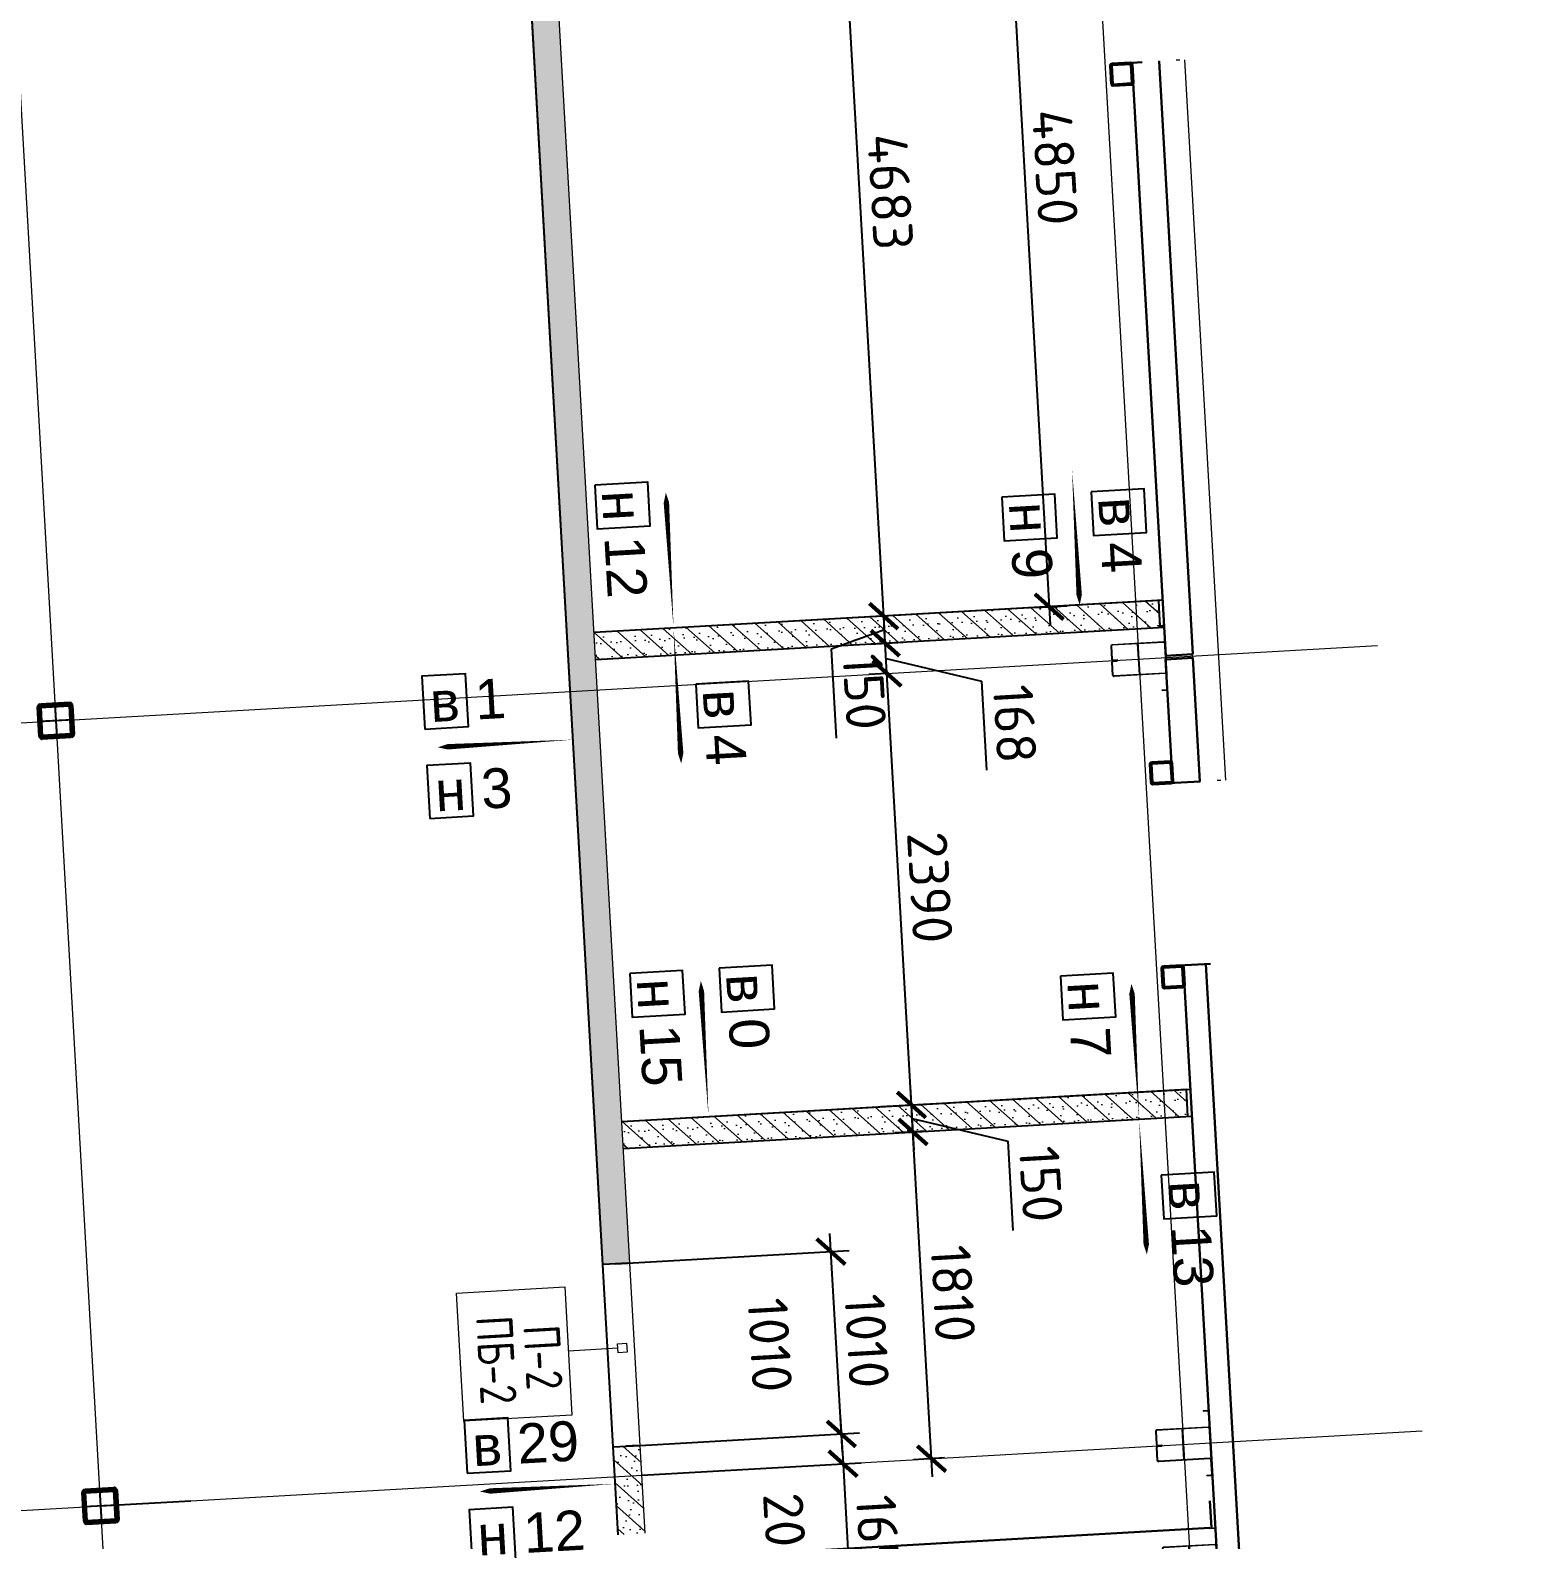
# Model space of a CAD drawing. Header units: metres. Extents: x 107714.6 to 107779.8, y 110796.6 to 110847.9.
# Drawn here: x 107769.72 to 107777.94, y 110831.5 to 110839.85 of the extents above; entities that cross this region are included whole.
import ezdxf

# ---------------------------------------------------------------- set-up
doc = ezdxf.new("R2010")
doc.units = ezdxf.units.M
doc.header["$PDMODE"] = 35
doc.header["$PDSIZE"] = 0.01
for name, pattern in [('CENTER', [50.8, 31.75, -6.35, 6.35, -6.35]), ('GOST2.303 5', [24, 20, -1.5, 1, -1.5]), ('невидимаяX2', [19.05, 12.7, -6.35])]:
    doc.linetypes.add(name, pattern=pattern)
for name, color, linetype in [('2023.11.08_В_ОТКЛОНЕНИЯ', 7, 'Continuous'), ('2023.11.08_Н_ОТКЛОНЕНИЯ', 7, 'Continuous'), ('2023.11.14_В_ОТКЛОНЕНИЯ', 7, 'Continuous'), ('2023.11.14_Н_ОТКЛОНЕНИЯ', 7, 'Continuous'), ('_1-1_ Внутренние стены', 7, 'Continuous'), ('_4-3_ маркировка на кладочных планах АР', 7, 'Continuous'), ('размеры', 7, 'Continuous'), ('Слой3', 7, 'Continuous')]:
    doc.layers.add(name, color=color, linetype=linetype)
doc.layers.add('Вспомогательные', color=6, linetype='Continuous', plot=False)
doc.layers.add('Несущие колонны', color=7, linetype='Continuous', lineweight=18, true_color=0x800040)
for name, color, linetype, lineweight in [('ОСИ', 251, 'CENTER', 18), ('Размерные', 45, 'Continuous', 15), ('Стены', 7, 'Continuous', 18), ('Стены разрез', 7, 'Continuous', 30)]:
    doc.layers.add(name, color=color, linetype=linetype, lineweight=lineweight)
doc.styles.add('AxeAndPointZ', font='arial.ttf')
doc.styles.add('GOST 2.304 type A', font='isocpeur.ttf')
doc.styles.add('стиль1', font='isocpeur.ttf')
doc.dimstyles.new('ISO-25', dxfattribs={"dimtxt": 0.22, "dimasz": 0.15, "dimexe": 0.1, "dimexo": 0, "dimgap": 0.06, "dimtad": 1, "dimdec": 0, "dimlfac": 1000, "dimtxsty": 'GOST 2.304 type A', "dimblk": 'ARCHTICK', "dimcen": 2.5, "dimdle": 0.1, "dimadec": 0, "dimazin": 0, "dimtfac": 1, "dimtdec": 0, "dimtmove": 0, "dimatfit": 3, "dimfxl": 1, "dimarcsym": 0})
doc.dimstyles.new('снизу', dxfattribs={"dimtxt": 0.22, "dimasz": 0.1, "dimexe": 0.1, "dimexo": 0, "dimgap": 0.06, "dimtad": 1, "dimdec": 0, "dimlfac": 1000, "dimtxsty": 'GOST 2.304 type A', "dimblk": 'OBLIQUE', "dimcen": 2.5, "dimdle": 0.1, "dimse1": 1, "dimse2": 1, "dimsd1": 1, "dimsd2": 1, "dimadec": 0, "dimazin": 0, "dimtfac": 1, "dimtdec": 0, "dimtofl": 0, "dimtmove": 2, "dimatfit": 3, "dimfxl": 1, "dimarcsym": 0})

# ---------------------------------------------------------------- blocks, each defined once
blk = doc.blocks.new('243_КолоннаНесущая_Труба_ГОСТ 30245-2003 - 120x120x5-V6-_О__L1_0_000_')
at = {"layer": 'Несущие колонны', "color": 7, "lineweight": 40}
for p, q in [((-60, 51), (-60, -51)), ((-55, -51), (-55, 51)), ((51, 60), (-51, 60)), ((-51, 55), (51, 55)), ((55, 51), (55, -51)), ((60, -51), (60, 51)), ((51, -55), (-51, -55)), ((-51, -60), (51, -60))]:
    blk.add_line(p, q, dxfattribs=at)
for centre, radius, start, end in [((-51, 51), 9, 90, 180), ((-51, 51), 4, 90, 180), ((51, 51), 9, 0, 90), ((51, 51), 4, 0, 90), ((-51, -51), 9, 180, 270), ((-51, -51), 4, 180, 270), ((51, -51), 4, 270, 0), ((51, -51), 9, 270, 360)]:
    blk.add_arc(centre, radius, start, end, dxfattribs=at)
blk = doc.blocks.new('к2')
at = {"color": 0, "linetype": 'GOST2.303 5', "lineweight": 25, "ltscale": 150}
for p, q in [((4137597.8, 536778.2), (4137597.8, 536594.2)), ((4137505.8, 536686.2), (4137689.8, 536686.2))]:
    blk.add_line(p, q, dxfattribs=at)
at = {"color": 0, "linetype": 'Continuous', "lineweight": 60, "ltscale": 150}
for p, q in [((4137507.8, 536606.2), (4137507.8, 536766.2)), ((4137512.8, 536606.2), (4137512.8, 536766.2)), ((4137517.8, 536776.2), (4137677.8, 536776.2)), ((4137517.8, 536771.2), (4137677.8, 536771.2)), ((4137682.8, 536766.2), (4137682.8, 536606.2)), ((4137687.8, 536766.2), (4137687.8, 536606.2)), ((4137677.8, 536601.2), (4137517.8, 536601.2)), ((4137677.8, 536596.2), (4137517.8, 536596.2))]:
    blk.add_line(p, q, dxfattribs=at)
for centre, radius, start, end in [((4137517.8, 536766.2), 10, 90, 180), ((4137517.8, 536766.2), 5, 90, 180), ((4137677.8, 536766.2), 10, 0, 90), ((4137677.8, 536766.2), 5, 0, 90), ((4137517.8, 536606.2), 10, 180, 270), ((4137517.8, 536606.2), 5, 180, 270), ((4137677.8, 536606.2), 5, 270, 0), ((4137677.8, 536606.2), 10, 270, 0)]:
    blk.add_arc(centre, radius, start, end, dxfattribs=at)
at = {"layer": 'Вспомогательные', "color": 0, "ltscale": 10}
blk.add_line((4137512.8, 536686.2), (4137682.8, 536686.2), dxfattribs=at)
blk = doc.blocks.new('к3')
at = {"color": 0, "linetype": 'ByBlock', "lineweight": -2, "ltscale": 200}
for p, q in [((4147417.8, 542805.7), (4147417.8, 542828.2)), ((4147417.8, 542805.7), (4147420.8, 542805.7)), ((4147420.8, 542805.7), (4147420.8, 542828.2)), ((4147425.8, 542836.2), (4147504.8, 542836.2)), ((4147425.8, 542833.2), (4147504.8, 542833.2)), ((4147509.8, 542828.2), (4147509.8, 542544.2)), ((4147512.8, 542828.2), (4147512.8, 542544.2)), ((4147682.8, 542828.2), (4147682.8, 542544.2)), ((4147685.8, 542828.2), (4147685.8, 542544.2)), ((4147769.8, 542836.2), (4147690.8, 542836.2)), ((4147769.8, 542833.2), (4147690.8, 542833.2)), ((4147774.8, 542805.7), (4147774.8, 542828.2)), ((4147777.8, 542805.7), (4147774.8, 542805.7)), ((4147777.8, 542805.7), (4147777.8, 542828.2)), ((4147517.8, 542539.2), (4147588.8, 542539.2)), ((4147593.8, 542544.2), (4147593.8, 542566.7)), ((4147593.8, 542566.7), (4147596.8, 542566.7)), ((4147596.8, 542544.2), (4147596.8, 542566.7)), ((4147598.8, 542544.2), (4147598.8, 542566.7)), ((4147601.8, 542566.7), (4147598.8, 542566.7)), ((4147601.8, 542544.2), (4147601.8, 542566.7)), ((4147677.8, 542539.2), (4147606.8, 542539.2)), ((4147517.8, 542536.2), (4147588.8, 542536.2)), ((4147677.8, 542536.2), (4147606.8, 542536.2))]:
    blk.add_line(p, q, dxfattribs=at)
for centre, radius, start, end in [((4147425.8, 542828.2), 8, 90, 180), ((4147425.8, 542828.2), 5, 90, 180), ((4147504.8, 542828.2), 8, 0, 90), ((4147504.8, 542828.2), 5, 0, 90), ((4147690.8, 542828.2), 8, 90, 180), ((4147690.8, 542828.2), 5, 90, 180), ((4147769.8, 542828.2), 8, 0, 90), ((4147769.8, 542828.2), 5, 0, 90), ((4147517.8, 542544.2), 8, 180, 270), ((4147517.8, 542544.2), 5, 180, 270), ((4147588.8, 542544.2), 8, 270, 0), ((4147588.8, 542544.2), 5, 270, 0), ((4147606.8, 542544.2), 8, 180, 270), ((4147606.8, 542544.2), 5, 180, 270), ((4147677.8, 542544.2), 5, 270, 0), ((4147677.8, 542544.2), 8, 270, 0)]:
    blk.add_arc(centre, radius, start, end, dxfattribs=at)
at = {"layer": 'Вспомогательные', "color": 0, "ltscale": 10}
for p, q in [((4147690.3, 542836.2), (4147505.3, 542836.2)), ((4147682.8, 542686.2), (4147512.8, 542686.2))]:
    blk.add_line(p, q, dxfattribs=at)
blk = doc.blocks.new('к1')
at = {"color": 0, "linetype": 'ByBlock', "lineweight": -2, "ltscale": 200}
for p, q in [((4142417.8, 542805.7), (4142417.8, 542828.2)), ((4142417.8, 542805.7), (4142420.8, 542805.7)), ((4142420.8, 542805.7), (4142420.8, 542828.2)), ((4142425.8, 542836.2), (4142504.8, 542836.2)), ((4142425.8, 542833.2), (4142504.8, 542833.2)), ((4142509.8, 542828.2), (4142509.8, 542544.2)), ((4142512.8, 542828.2), (4142512.8, 542544.2)), ((4142682.8, 542828.2), (4142682.8, 542544.2)), ((4142685.8, 542828.2), (4142685.8, 542544.2)), ((4142769.8, 542836.2), (4142690.8, 542836.2)), ((4142769.8, 542833.2), (4142690.8, 542833.2)), ((4142774.8, 542805.7), (4142774.8, 542828.2)), ((4142777.8, 542805.7), (4142774.8, 542805.7)), ((4142777.8, 542805.7), (4142777.8, 542828.2)), ((4142517.8, 542539.2), (4142588.8, 542539.2)), ((4142593.8, 542544.2), (4142593.8, 542566.7)), ((4142593.8, 542566.7), (4142596.8, 542566.7)), ((4142596.8, 542544.2), (4142596.8, 542566.7)), ((4142598.8, 542544.2), (4142598.8, 542566.7)), ((4142601.8, 542566.7), (4142598.8, 542566.7)), ((4142601.8, 542544.2), (4142601.8, 542566.7)), ((4142677.8, 542539.2), (4142606.8, 542539.2)), ((4142517.8, 542536.2), (4142588.8, 542536.2)), ((4142677.8, 542536.2), (4142606.8, 542536.2))]:
    blk.add_line(p, q, dxfattribs=at)
for centre, radius, start, end in [((4142425.8, 542828.2), 8, 90, 180), ((4142425.8, 542828.2), 5, 90, 180), ((4142504.8, 542828.2), 8, 0, 90), ((4142504.8, 542828.2), 5, 0, 90), ((4142690.8, 542828.2), 8, 90, 180), ((4142690.8, 542828.2), 5, 90, 180), ((4142769.8, 542828.2), 8, 0, 90), ((4142769.8, 542828.2), 5, 0, 90), ((4142517.8, 542544.2), 8, 180, 270), ((4142517.8, 542544.2), 5, 180, 270), ((4142588.8, 542544.2), 8, 270, 0), ((4142588.8, 542544.2), 5, 270, 0), ((4142606.8, 542544.2), 8, 180, 270), ((4142606.8, 542544.2), 5, 180, 270), ((4142677.8, 542544.2), 5, 270, 0), ((4142677.8, 542544.2), 8, 270, 0)]:
    blk.add_arc(centre, radius, start, end, dxfattribs=at)
at = {"layer": 'Вспомогательные', "color": 0, "ltscale": 10}
for p, q in [((4142690.3, 542836.2), (4142505.3, 542836.2)), ((4142682.8, 542686.2), (4142512.8, 542686.2))]:
    blk.add_line(p, q, dxfattribs=at)
blk = doc.blocks.new('_ARCHTICK')
at = {"color": 0, "linetype": 'ByBlock', "const_width": 0.15}
blk.add_lwpolyline([(-0.5, -0.5), (0.5, 0.5)], dxfattribs=at)
blk = doc.blocks.new('*D124')
at = {"layer": 'Defpoints', "color": 0, "transparency": 16777216}
for p in [(107774.6016, 110833.7524), (107774.6738, 110833.7565), (107774.7765, 110831.9494)]:
    blk.add_point(p, dxfattribs=at)
at = {"layer": 'размеры', "color": 0, "lineweight": -2, "transparency": 16777216}
for p, q in [((107774.71, 110831.8455), (107774.5959, 110833.8522)), ((107774.6738, 110833.7565), (107774.5018, 110833.7467)), ((107774.7765, 110831.9494), (107774.6045, 110831.9396))]:
    blk.add_line(p, q, dxfattribs=at)
at = {"layer": 'размеры', "color": 0, "lineweight": -2, "transparency": 16777216, "xscale": 0.15, "yscale": 0.15, "zscale": 0.15}
for p, rotation in [((107774.6016, 110833.7524), 93.25304974487426), ((107774.7043, 110831.9453), 273.2530497448743)]:
    blk.add_blockref('_ARCHTICK', p, dxfattribs=dict(at, rotation=rotation))
at = {"layer": 'размеры', "color": 0, "transparency": 16777216, "insert": (107774.8227, 110832.8585), "char_height": 0.22, "attachment_point": 5, "rotation": 273.25305, "style": 'GOST 2.304 type A'}
blk.add_mtext('1810', dxfattribs=at)
blk = doc.blocks.new('*D125')
at = {"layer": 'Defpoints', "color": 0, "transparency": 16777216}
for p in [(107774.4234, 110833.8925), (107774.5931, 110833.9021), (107774.6738, 110833.7565)]:
    blk.add_point(p, dxfattribs=at)
at = {"layer": 'размеры', "color": 0, "lineweight": -2, "transparency": 16777216}
for p, q in [((107774.6073, 110833.6525), (107774.5874, 110834.002)), ((107774.4234, 110833.8925), (107774.6929, 110833.9078)), ((107774.5973, 110833.8273), (107775.1254, 110833.701)), ((107774.6738, 110833.7565), (107774.5018, 110833.7467)), ((107775.1254, 110833.701), (107775.1534, 110833.2078))]:
    blk.add_line(p, q, dxfattribs=at)
at = {"layer": 'размеры', "color": 0, "lineweight": -2, "transparency": 16777216, "xscale": 0.15, "yscale": 0.15, "zscale": 0.15}
for p, rotation in [((107774.5931, 110833.9021), 93.25304974487426), ((107774.6016, 110833.7524), 273.2530497448743)]:
    blk.add_blockref('_ARCHTICK', p, dxfattribs=dict(at, rotation=rotation))
at = {"layer": 'размеры', "color": 0, "transparency": 16777216, "insert": (107775.3091, 110833.4641), "char_height": 0.22, "attachment_point": 5, "rotation": 273.25305, "style": 'GOST 2.304 type A'}
blk.add_mtext('150', dxfattribs=at)
blk = doc.blocks.new('*D126')
at = {"layer": 'Defpoints', "color": 0, "transparency": 16777216}
for p in [(107774.4575, 110836.2883), (107774.4575, 110836.2883), (107774.4234, 110833.8925)]:
    blk.add_point(p, dxfattribs=at)
at = {"layer": 'размеры', "color": 0, "lineweight": -2, "transparency": 16777216}
for p, q in [((107774.5988, 110833.8023), (107774.4518, 110836.3881)), ((107774.4575, 110836.2883), (107774.3576, 110836.2826)), ((107774.4234, 110833.8925), (107774.6929, 110833.9078))]:
    blk.add_line(p, q, dxfattribs=at)
at = {"layer": 'размеры', "color": 0, "lineweight": -2, "transparency": 16777216, "xscale": 0.15, "yscale": 0.15, "zscale": 0.15}
for p, rotation in [((107774.4575, 110836.2883), 93.25304974487426), ((107774.5931, 110833.9021), 273.2530497448743)]:
    blk.add_blockref('_ARCHTICK', p, dxfattribs=dict(at, rotation=rotation))
at = {"layer": 'размеры', "color": 0, "transparency": 16777216, "insert": (107774.695, 110835.1049), "char_height": 0.22, "attachment_point": 5, "rotation": 273.25305, "style": 'GOST 2.304 type A'}
blk.add_mtext('2390', dxfattribs=at)
blk = doc.blocks.new('*D127')
at = {"layer": 'Defpoints', "color": 0, "transparency": 16777216}
for p in [(107774.3661, 110836.4509), (107774.448, 110836.4555), (107774.4575, 110836.2883)]:
    blk.add_point(p, dxfattribs=at)
at = {"layer": 'размеры', "color": 0, "lineweight": -2, "transparency": 16777216}
for p, q in [((107774.4631, 110836.1884), (107774.4423, 110836.5554)), ((107774.3661, 110836.4509), (107774.5478, 110836.4612)), ((107774.4527, 110836.3719), (107774.9807, 110836.2457)), ((107774.4575, 110836.2883), (107774.3576, 110836.2826)), ((107774.9807, 110836.2457), (107775.0088, 110835.7525))]:
    blk.add_line(p, q, dxfattribs=at)
at = {"layer": 'размеры', "color": 0, "lineweight": -2, "transparency": 16777216, "xscale": 0.15, "yscale": 0.15, "zscale": 0.15}
for p, rotation in [((107774.448, 110836.4555), 93.25304974487426), ((107774.4575, 110836.2883), 273.2530497448743)]:
    blk.add_blockref('_ARCHTICK', p, dxfattribs=dict(at, rotation=rotation))
at = {"layer": 'размеры', "color": 0, "transparency": 16777216, "insert": (107775.1645, 110836.0087), "char_height": 0.22, "attachment_point": 5, "rotation": 273.25305, "style": 'GOST 2.304 type A'}
blk.add_mtext('168', dxfattribs=at)
blk = doc.blocks.new('*D128')
at = {"layer": 'Defpoints', "color": 0, "transparency": 16777216}
for p in [(107774.4394, 110836.6053), (107774.5975, 110836.6143), (107774.3661, 110836.4509)]:
    blk.add_point(p, dxfattribs=at)
at = {"layer": 'размеры', "color": 0, "lineweight": -2, "transparency": 16777216}
for p, q in [((107774.4536, 110836.3557), (107774.4338, 110836.7051)), ((107774.5975, 110836.6143), (107774.3396, 110836.5996)), ((107774.4437, 110836.5304), (107774.1493, 110836.4235)), ((107774.3661, 110836.4509), (107774.5478, 110836.4612)), ((107774.1493, 110836.4235), (107774.1773, 110835.9303))]:
    blk.add_line(p, q, dxfattribs=at)
at = {"layer": 'размеры', "color": 0, "lineweight": -2, "transparency": 16777216, "xscale": 0.15, "yscale": 0.15, "zscale": 0.15}
for p, rotation in [((107774.4394, 110836.6053), 93.25304974487426), ((107774.448, 110836.4555), 273.2530497448743)]:
    blk.add_blockref('_ARCHTICK', p, dxfattribs=dict(at, rotation=rotation))
at = {"layer": 'размеры', "color": 0, "transparency": 16777216, "insert": (107774.333, 110836.1866), "char_height": 0.22, "attachment_point": 5, "rotation": 273.25305, "style": 'GOST 2.304 type A'}
blk.add_mtext('150', dxfattribs=at)
blk = doc.blocks.new('*D129')
at = {"layer": 'Defpoints', "color": 0, "transparency": 16777216}
for p in [(107774.1737, 110841.2802), (107774.1737, 110841.2802), (107774.5975, 110836.6143)]:
    blk.add_point(p, dxfattribs=at)
at = {"layer": 'размеры', "color": 0, "lineweight": -2, "transparency": 16777216}
for p, q in [((107774.4451, 110836.5054), (107774.1681, 110841.3801)), ((107774.1737, 110841.2802), (107774.0739, 110841.2746)), ((107774.5975, 110836.6143), (107774.3396, 110836.5996))]:
    blk.add_line(p, q, dxfattribs=at)
at = {"layer": 'размеры', "color": 0, "lineweight": -2, "transparency": 16777216, "xscale": 0.15, "yscale": 0.15, "zscale": 0.15}
for p, rotation in [((107774.1737, 110841.2802), 93.25304974487426), ((107774.4394, 110836.6053), 273.2530497448743)]:
    blk.add_blockref('_ARCHTICK', p, dxfattribs=dict(at, rotation=rotation))
at = {"layer": 'размеры', "color": 0, "transparency": 16777216, "insert": (107774.4763, 110838.9524), "char_height": 0.22, "attachment_point": 5, "rotation": 273.25305, "style": 'GOST 2.304 type A'}
blk.add_mtext('4683', dxfattribs=at)
blk = doc.blocks.new('*D133')
at = {"layer": 'Defpoints', "color": 0, "transparency": 16777216}
for p in [(107775.0238, 110841.4963), (107775.2803, 110836.6531), (107775.355, 110836.6573)]:
    blk.add_point(p, dxfattribs=at)
at = {"layer": 'размеры', "color": 0, "lineweight": -2, "transparency": 16777216}
for p, q in [((107775.0741, 110841.5993), (107775.3606, 110836.5575)), ((107775.0238, 110841.4963), (107775.1796, 110841.5052)), ((107775.2803, 110836.6531), (107775.4548, 110836.663))]:
    blk.add_line(p, q, dxfattribs=at)
at = {"layer": 'размеры', "color": 0, "lineweight": -2, "transparency": 16777216, "xscale": 0.15, "yscale": 0.15, "zscale": 0.15}
for p, rotation in [((107775.0798, 110841.4995), 93.25304974487426), ((107775.355, 110836.6573), 273.2530497448743)]:
    blk.add_blockref('_ARCHTICK', p, dxfattribs=dict(at, rotation=rotation))
at = {"layer": 'размеры', "color": 0, "transparency": 16777216, "insert": (107775.3871, 110839.088), "char_height": 0.22, "attachment_point": 5, "rotation": 273.25305, "style": 'GOST 2.304 type A'}
blk.add_mtext('4850', dxfattribs=at)
blk = doc.blocks.new('*D136')
at = {"layer": 'Defpoints', "color": 0, "transparency": 16777216}
for p in [(107773.0929, 110832.019), (107773.1023, 110831.8542), (107774.2145, 110831.9175)]:
    blk.add_point(p, dxfattribs=at)
at = {"layer": 'размеры', "color": 0, "lineweight": -2, "transparency": 16777216}
for p, q in [((107774.1995, 110832.182), (107774.2145, 110831.9175)), ((107773.0929, 110832.019), (107774.305, 110832.0879)), ((107773.1023, 110831.8542), (107774.3143, 110831.9231)), ((107774.2145, 110831.9175), (107774.251, 110831.2745))]:
    blk.add_line(p, q, dxfattribs=at)
at = {"layer": 'размеры', "color": 0, "lineweight": -2, "transparency": 16777216, "xscale": 0.15, "yscale": 0.15, "zscale": 0.15}
for p, rotation in [((107774.2051, 110832.0822), 93.25304974487426), ((107774.2145, 110831.9175), 273.2530497448743)]:
    blk.add_blockref('_ARCHTICK', p, dxfattribs=dict(at, rotation=rotation))
at = {"layer": 'размеры', "color": 0, "transparency": 16777216, "insert": (107774.4067, 110831.5307), "char_height": 0.22, "attachment_point": 5, "rotation": 273.25305, "style": 'GOST 2.304 type A'}
blk.add_mtext('165', dxfattribs=at)
blk = doc.blocks.new('*D137')
at = {"layer": 'Defpoints', "color": 0, "transparency": 16777216}
for p in [(107772.9557, 110833.0228), (107774.1478, 110833.0906), (107773.0929, 110832.019)]:
    blk.add_point(p, dxfattribs=at)
at = {"layer": 'размеры', "color": 0, "lineweight": -2, "transparency": 16777216}
for p, q in [((107774.2108, 110831.9823), (107774.1421, 110833.1904)), ((107772.9557, 110833.0228), (107774.2477, 110833.0962)), ((107773.0929, 110832.019), (107774.305, 110832.0879))]:
    blk.add_line(p, q, dxfattribs=at)
at = {"layer": 'размеры', "color": 0, "lineweight": -2, "transparency": 16777216, "xscale": 0.15, "yscale": 0.15, "zscale": 0.15}
for p, rotation in [((107774.1478, 110833.0906), 93.25304974487426), ((107774.2051, 110832.0822), 273.2530497448743)]:
    blk.add_blockref('_ARCHTICK', p, dxfattribs=dict(at, rotation=rotation))
at = {"layer": 'размеры', "color": 0, "transparency": 16777216, "insert": (107774.3462, 110832.596), "char_height": 0.22, "attachment_point": 5, "rotation": 273.25305, "style": 'GOST 2.304 type A'}
blk.add_mtext('1010', dxfattribs=at)
blk = doc.blocks.new('*D57')
at = {"layer": 'Defpoints', "color": 0, "transparency": 16777216}
for p in [(107773.8614, 110832.1047), (107773.0097, 110832.0563, 21.737), (107773.5813, 110831.8815)]:
    blk.add_point(p, dxfattribs=at)
at = {"layer": 'размеры', "color": 0, "transparency": 16777216, "insert": (107773.8941, 110831.5296), "char_height": 0.22, "attachment_point": 5, "rotation": 273.25305, "style": 'GOST 2.304 type A'}
blk.add_mtext('207', dxfattribs=at)
blk = doc.blocks.new('_Oblique')
at = {"color": 0, "linetype": 'ByBlock', "lineweight": -2}
blk.add_line((-0.5, -0.5), (0.5, 0.5), dxfattribs=at)
blk = doc.blocks.new('*D58')
at = {"layer": 'Defpoints', "color": 0, "transparency": 16777216}
for p in [(107773.7794, 110833.1132), (107772.9547, 110833.0663, 21.761), (107773.0097, 110832.0573, 21.737)]:
    blk.add_point(p, dxfattribs=at)
at = {"layer": 'размеры', "color": 0, "transparency": 16777216, "insert": (107773.81, 110832.574), "char_height": 0.22, "attachment_point": 5, "rotation": 273.25305, "style": 'GOST 2.304 type A'}
blk.add_mtext('1010', dxfattribs=at)

msp = doc.modelspace()

# ---------------------------------------------------------------- hatches: boundary and pattern name
at = {"layer": '_1-1_ Внутренние стены', "linetype": 'Continuous', "lineweight": 0, "true_color": 0x000000}
h = msp.add_hatch(dxfattribs=at)
h.set_pattern_fill('ГАЗОБЕТОН_0004', color=18, scale=0.001, angle=-86.74695, style=0, pattern_type=2)
h.set_pattern_definition([(318.25305, (107764.06849, 110802.67287), (0.05992578, 0.06714835), []), (3.25305, (107764.12842, 110802.74002), (-0.00459642, 0.08086948), [0, -0.054, 0, -0.081]), (68.25305, (107764.19557, 110802.6801), (0.07523517, -0.03001115), [0, -0.0396, 0, -0.0684])])
h.paths.add_polyline_path([(107772.2789, 110846.3409), (107772.1292, 110846.3323), (107772.8859, 110833.0188), (107773.0356, 110833.0273)])
h = msp.add_hatch(dxfattribs=at)
h.set_pattern_fill('ГАЗОБЕТОН_0004', color=18, scale=0.001, angle=-86.74695, style=0, pattern_type=2)
h.set_pattern_definition([(318.25305, (107767.89973, 110793.03225), (0.05992578, 0.06714835), []), (3.25305, (107767.95966, 110793.099395), (-0.00459642, 0.08086948), [0, -0.054, 0, -0.081]), (68.25305, (107768.02681, 110793.03947), (0.07523517, -0.03001115), [0, -0.0396, 0, -0.0684])])
h.paths.add_polyline_path([(107772.8374, 110836.5142), (107775.9604, 110836.6917), (107775.9689, 110836.542), (107772.8459, 110836.3645)])
h = msp.add_hatch(dxfattribs=at)
h.set_pattern_fill('ГАЗОБЕТОН_0004', color=18, scale=0.001, angle=-86.74695, style=0, pattern_type=2)
h.set_pattern_definition([(318.25305, (107768.05337, 110790.32911), (0.05992578, 0.06714835), []), (3.25305, (107768.1133, 110790.39626), (-0.00459642, 0.08086948), [0, -0.054, 0, -0.081]), (68.25305, (107768.18045, 110790.33633), (0.07523517, -0.03001115), [0, -0.0396, 0, -0.0684])])
h.paths.add_polyline_path([(107772.9911, 110833.8111), (107776.114, 110833.9886), (107776.1225, 110833.8388), (107772.9996, 110833.6613)])
h = msp.add_hatch(dxfattribs=at)
h.set_pattern_fill('ГАЗОБЕТОН_0004', color=18, scale=0.001, angle=-86.74695, style=0, pattern_type=2)
h.set_pattern_definition([(318.25305, (107764.882515, 110788.35099), (0.05992578, 0.06714835), []), (3.25305, (107764.94244, 110788.41814), (-0.00459642, 0.08086948), [0, -0.054, 0, -0.081]), (68.25305, (107765.00959, 110788.35821), (0.07523517, -0.03001115), [0, -0.0396, 0, -0.0684])])
h.paths.add_polyline_path([(107773.0929, 110832.019), (107772.9432, 110832.0105), (107772.9708, 110831.5242), (107773.1206, 110831.5328)])

# ---------------------------------------------------------------- linework, layer by layer
for points in [[(107772.8859, 110833.0188), (107772.128, 110846.3523)], [(107775.9612, 110839.6741), (107775.9632, 110839.6742)], [(107775.9844, 110836.6931), (107772.8374, 110836.5142)], [(107775.9689, 110836.542), (107775.9604, 110836.6917)], [(107775.9682, 110836.5544), (107775.9646, 110836.6168)], [(107775.9929, 110836.5433), (107772.8459, 110836.3645)], [(107772.9911, 110833.8111), (107776.136, 110833.9898)], [(107776.1225, 110833.8388), (107776.114, 110833.9886)], [(107772.9996, 110833.6613), (107776.1445, 110833.8401)], [(107773.0356, 110833.0273), (107772.8859, 110833.0188)], [(107772.9432, 110832.0105), (107773.0929, 110832.019)], [(107772.9708, 110831.5242), (107772.9432, 110832.0105)], [(107776.1023, 110831.9396), (107776.0975, 110832.0245)], [(107770.1071, 110831.684), (107770.6063, 110831.7124)]]:
    msp.add_lwpolyline(points)
at = {"layer": '2023.11.08_В_ОТКЛОНЕНИЯ'}
for points in [[(107771.9017, 110835.9804), (107772.1433, 110835.9941), (107772.1267, 110836.2869), (107771.8851, 110836.2732), (107771.9017, 110835.9804)], [(107773.5288, 110834.6575), (107773.5425, 110834.4158), (107773.8353, 110834.4325), (107773.8216, 110834.6741), (107773.5288, 110834.6575)], [(107775.9749, 110833.513), (107775.9886, 110833.2714), (107776.2815, 110833.2881), (107776.2677, 110833.5297), (107775.9749, 110833.513)], [(107772.1357, 110831.8645), (107772.3773, 110831.8782), (107772.3606, 110832.171), (107772.119, 110832.1573), (107772.1357, 110831.8645)]]:
    msp.add_lwpolyline(points, dxfattribs=at)
for points in [[(107772.7208, 110835.9221, 0, 0, 0), (107771.9721, 110835.8795, 0, 0.16, 0), (107772.2716, 110835.8965, 0.03, 0.03, 0), (107772.7208, 110835.9221, 0, 0, 0)], [(107773.4704, 110833.8383, 0, 0, 0), (107773.4279, 110834.5871, 0, 0.16, 0), (107773.4449, 110834.2876, 0.03, 0.03, 0), (107773.4704, 110833.8383, 0, 0, 0)], [(107775.8524, 110833.8235, 0, 0, 0), (107775.895, 110833.0747, 0, 0.16, 0), (107775.8779, 110833.3742, 0.03, 0.03, 0), (107775.8524, 110833.8235, 0, 0, 0)], [(107772.9548, 110831.8062, 0, 0, 0), (107772.206, 110831.7636, 0, 0.16, 0), (107772.5055, 110831.7806, 0.03, 0.03, 0), (107772.9548, 110831.8062, 0, 0, 0)]]:
    msp.add_lwpolyline(points, format="xyseb", dxfattribs=at)
at = {"layer": '2023.11.08_Н_ОТКЛОНЕНИЯ'}
for points in [[(107772.7208, 110835.9221, 0, 0, 0), (107771.9721, 110835.8795, 0, 0.16, 0), (107772.2716, 110835.8965, 0.03, 0.03, 0), (107772.7208, 110835.9221, 0, 0, 0)], [(107773.4704, 110833.8383, 0, 0, 0), (107773.4279, 110834.5871, 0, 0.16, 0), (107773.4449, 110834.2876, 0.03, 0.03, 0), (107773.4704, 110833.8383, 0, 0, 0)], [(107775.8524, 110833.8235, 0, 0, 0), (107775.8098, 110834.5723, 0, 0.16, 0), (107775.8269, 110834.2727, 0.03, 0.03, 0), (107775.8524, 110833.8235, 0, 0, 0)], [(107772.9548, 110831.8062, 0, 0, 0), (107772.206, 110831.7636, 0, 0.16, 0), (107772.5055, 110831.7806, 0.03, 0.03, 0), (107772.9548, 110831.8062, 0, 0, 0)]]:
    msp.add_lwpolyline(points, format="xyseb", dxfattribs=at)
for points in [[(107771.9298, 110835.4862), (107772.1714, 110835.4999), (107772.1548, 110835.7927), (107771.9132, 110835.779), (107771.9298, 110835.4862)], [(107773.0346, 110834.6294), (107773.0483, 110834.3878), (107773.3411, 110834.4044), (107773.3274, 110834.646), (107773.0346, 110834.6294)], [(107775.4165, 110834.6145), (107775.4302, 110834.3729), (107775.7231, 110834.3895), (107775.7093, 110834.6312), (107775.4165, 110834.6145)], [(107772.1637, 110831.3703), (107772.4054, 110831.384), (107772.3887, 110831.6768), (107772.1471, 110831.6631), (107772.1637, 110831.3703)]]:
    msp.add_lwpolyline(points, dxfattribs=at)
at = {"layer": '2023.11.14_В_ОТКЛОНЕНИЯ'}
for points in [[(107775.4813, 110837.4157, 0, 0, 0), (107775.5238, 110836.6669, 0, 0.16, 0), (107775.5068, 110836.9664, 0.03, 0.03, 0), (107775.4813, 110837.4157, 0, 0, 0)], [(107773.277, 110836.5392, 0, 0, 0), (107773.3195, 110835.7904, 0, 0.16, 0), (107773.3025, 110836.0899, 0.03, 0.03, 0), (107773.277, 110836.5392, 0, 0, 0)]]:
    msp.add_lwpolyline(points, format="xyseb", dxfattribs=at)
for points in [[(107775.5871, 110837.2921), (107775.6008, 110837.0505), (107775.8937, 110837.0671), (107775.8799, 110837.3087), (107775.5871, 110837.2921)], [(107773.3995, 110836.2288), (107773.4132, 110835.9871), (107773.7061, 110836.0038), (107773.6923, 110836.2454), (107773.3995, 110836.2288)]]:
    msp.add_lwpolyline(points, dxfattribs=at)
at = {"layer": '2023.11.14_Н_ОТКЛОНЕНИЯ'}
for points in [[(107775.4813, 110837.4157, 0, 0, 0), (107775.5238, 110836.6669, 0, 0.16, 0), (107775.5068, 110836.9664, 0.03, 0.03, 0), (107775.4813, 110837.4157, 0, 0, 0)], [(107773.277, 110836.5392, 0, 0, 0), (107773.2344, 110837.288, 0, 0.16, 0), (107773.2514, 110836.9885, 0.03, 0.03, 0), (107773.277, 110836.5392, 0, 0, 0)]]:
    msp.add_lwpolyline(points, format="xyseb", dxfattribs=at)
for points in [[(107772.8411, 110837.3302), (107772.8548, 110837.0886), (107773.1476, 110837.1053), (107773.1339, 110837.3469), (107772.8411, 110837.3302)], [(107775.0929, 110837.264), (107775.1066, 110837.0224), (107775.3995, 110837.039), (107775.3857, 110837.2807), (107775.0929, 110837.264)]]:
    msp.add_lwpolyline(points, dxfattribs=at)
at = {"layer": '_4-3_ маркировка на кладочных планах АР', "linetype": 'Continuous', "lineweight": 0}
for p, q in [((107772.076, 110832.8609), (107772.675, 110832.8949)), ((107772.1162, 110832.1527), (107772.076, 110832.8609)), ((107772.675, 110832.8949), (107772.7153, 110832.1867)), ((107772.9683, 110832.5563), (107772.6951, 110832.5408)), ((107772.9669, 110832.5813), (107773.0168, 110832.5841)), ((107772.9698, 110832.5314), (107772.9669, 110832.5813)), ((107773.0197, 110832.5342), (107772.9698, 110832.5314)), ((107773.0168, 110832.5841), (107773.0197, 110832.5342)), ((107772.7153, 110832.1867), (107772.1162, 110832.1527))]:
    msp.add_line(p, q, dxfattribs=at)
at = {"layer": 'ОСИ'}
for p, q in [((107775.2427, 110847.0626), (107777.9358, 110799.68)), ((107769.2524, 110846.7221), (107771.9455, 110799.3395)), ((107762.4371, 110835.6051), (107777.1715, 110836.4425)), ((107762.6839, 110831.2621), (107777.4184, 110832.0996))]:
    msp.add_line(p, q, dxfattribs=at)
at = {"layer": 'Слой3', "color": 6}
for points in [[(107772.9708, 110831.5242), (107772.1292, 110846.3323)], [(107775.9604, 110836.6917), (107772.8374, 110836.5142)], [(107772.9911, 110833.8111), (107776.114, 110833.9886)]]:
    msp.add_lwpolyline(points, dxfattribs=at)
at = {"layer": 'Стены'}
for points in [[(107773.0356, 110833.0273), (107772.2789, 110846.3409)], [(107776.078, 110839.6807), (107776.0567, 110839.6795)], [(107776.1029, 110839.6821), (107776.3293, 110835.6986)], [(107776.1487, 110836.3744), (107776.1476, 110836.3944)], [(107776.3044, 110835.6971), (107776.2832, 110835.6959)], [(107773.1206, 110831.5328), (107773.0929, 110832.019)]]:
    msp.add_lwpolyline(points, dxfattribs=at)
at = {"layer": 'Стены', "linetype": 'невидимаяX2'}
for points in [[(107772.9432, 110832.0105), (107772.8859, 110833.0188)], [(107773.0929, 110832.019), (107773.0356, 110833.0273)]]:
    msp.add_lwpolyline(points, dxfattribs=at)
at = {"layer": 'Стены разрез'}
for p, q in [((107775.8683, 110839.6688), (107775.7884, 110839.6643)), ((107775.7884, 110839.6643), (107775.7889, 110839.6553)), ((107776.1496, 110836.3945), (107775.9632, 110839.6742)), ((107775.8197, 110839.5548), (107775.9998, 110836.386)), ((107775.9978, 110836.3858), (107776.1476, 110836.3944)), ((107776.1487, 110836.3744), (107775.9989, 110836.3659)), ((107775.9989, 110836.3659), (107776.0315, 110835.7928)), ((107776.1876, 110835.6905), (107776.1487, 110836.3744)), ((107776.0149, 110835.6807), (107776.1896, 110835.6906)), ((107776.247, 110834.6822), (107776.0722, 110834.6723)), ((107776.4083, 110831.4011), (107776.2219, 110834.6808)), ((107776.0722, 110834.6723), (107776.0727, 110834.6633)), ((107776.1034, 110834.5629), (107776.2835, 110831.394)), ((107772.9557, 110833.0228), (107773.0231, 110833.0266)), ((107773.0805, 110832.0183), (107773.0131, 110832.0144)), ((107776.2519, 110831.5625), (107776.2434, 110831.7123)), ((107770.793, 110831.2522), (107776.2434, 110831.562))]:
    msp.add_line(p, q, dxfattribs=at)

# ---------------------------------------------------------------- block references
at = {"layer": 'Несущие колонны', "color": 7, "xscale": 0.0009999999999999998, "yscale": 0.0009999999999999998, "zscale": 0.0009999999999999998, "rotation": 273.2530497448619}
for p in [(107775.7569, 110839.6024), (107775.9765, 110835.7386), (107776.0406, 110834.6104)]:
    msp.add_blockref('243_КолоннаНесущая_Труба_ГОСТ 30245-2003 - 120x120x5-V6-_О__L1_0_000_', p, dxfattribs=at)
at = {"layer": 'Размерные', "color": 0, "xscale": 0.0009999999999999998, "yscale": 0.0009999999999999998, "zscale": 0.0009999999999999998, "rotation": 273.2530497448619}
for name, p in [('к1', (106998.9633, 114941.4948)), ('к2', (106999.247, 114936.5029)), ('к1', (106999.2101, 114937.1519)), ('к2', (106999.4939, 114932.1599)), ('к3', (106998.9633, 114941.4948))]:
    msp.add_blockref(name, p, dxfattribs=at)

# ---------------------------------------------------------------- texts
at = {"layer": '2023.11.08_В_ОТКЛОНЕНИЯ', "style": 'AxeAndPointZ'}
for s, rotation, p in [('в 1', 3.25305, (107771.9363, 110836.0191)), ('в 0', 273.25305, (107773.5675, 110834.6229)), ('в 13', 273.25305, (107776.0136, 110833.4785)), ('в 29', 3.25305, (107772.1702, 110831.9032))]:
    msp.add_text(s, height=0.22, rotation=rotation, dxfattribs=at).set_placement(p)
at = {"layer": '2023.11.08_Н_ОТКЛОНЕНИЯ', "style": 'AxeAndPointZ'}
for s, rotation, p in [('н 3', 3.25305, (107771.9644, 110835.5249)), ('н 15', 273.25305, (107773.0733, 110834.5948)), ('н 7', 273.25305, (107775.4552, 110834.5799)), ('н 12', 3.25305, (107772.1983, 110831.409))]:
    msp.add_text(s, height=0.22, rotation=rotation, dxfattribs=at).set_placement(p)
at = {"layer": '2023.11.14_В_ОТКЛОНЕНИЯ', "style": 'AxeAndPointZ'}
for p in [(107775.6258, 110837.2575), (107773.4382, 110836.1942)]:
    msp.add_text('в 4', height=0.22, rotation=273.25305, dxfattribs=at).set_placement(p)
at = {"layer": '2023.11.14_Н_ОТКЛОНЕНИЯ', "style": 'AxeAndPointZ'}
for s, p in [('н 12', (107772.8798, 110837.2957)), ('н 9', (107775.1316, 110837.2295))]:
    msp.add_text(s, height=0.22, rotation=273.25305, dxfattribs=at).set_placement(p)
at = {"layer": '_4-3_ маркировка на кладочных планах АР', "lineweight": 5, "char_height": 0.2, "attachment_point": 2, "rotation": 273.25305, "style": 'стиль1'}
for s, insert in [('\\A1;\\pxqc,t0,20;{\\W0.8;ПБ-2 \\H0.66x;\\S^  ;\\S^  ;}', (107772.4039, 110832.3787)), ('\\A1;\\pxqc,t0,20;{\\W0.8;П-2 \\H0.66x;\\S^  ;\\S^  ;}', (107772.6615, 110832.3934))]:
    msp.add_mtext(s, dxfattribs=dict(at, insert=insert))

# ---------------------------------------------------------------- dimensions: what is measured, and where the dimension line sits
at = {"layer": 'размеры'}
for base, p1, p2, picture, middle in [((107775.355, 110836.6573), (107775.0238, 110841.4963), (107775.2803, 110836.6531), '*D133', (107775.3871, 110839.088)), ((107774.6016, 110833.7524), (107774.7765, 110831.9494), (107774.6738, 110833.7565), '*D124', (107774.8227, 110832.8585)), ((107774.2145, 110831.9175), (107773.0929, 110832.019), (107773.1023, 110831.8542), '*D136', (107774.4067, 110831.5307))]:
    dim = msp.add_linear_dim(base=base, p1=p1, p2=p2, angle=273.25305, dimstyle='ISO-25', dxfattribs=at)
    dim.commit()
    dim.dimension.update_dxf_attribs({"geometry": picture, "text_midpoint": middle})
for base, p1, p2, angle, picture, middle in [((107774.1737371176, 110841.2802264162), (107774.5975292211, 110836.6142563894), (107774.1737371179, 110841.2802264163), 273.2530497448, '*D129', (107774.4763195969, 110838.952395794)), ((107774.4394, 110836.6053), (107774.3661, 110836.4509), (107774.5975, 110836.6143), 273.25305, '*D128', (107774.3224, 110836.3733)), ((107774.448, 110836.4555), (107774.4575, 110836.2883), (107774.3661, 110836.4509), 273.25305, '*D127', (107775.1539, 110836.1954)), ((107774.4575, 110836.2883), (107774.4234, 110833.8925), (107774.4575, 110836.2883), 273.25305, '*D126', (107774.695, 110835.1049)), ((107774.5931, 110833.9021), (107774.6738, 110833.7565), (107774.4234, 110833.8925), 273.25305, '*D125', (107775.2985, 110833.6508)), ((107774.1478, 110833.0906), (107773.0929, 110832.019), (107772.9557, 110833.0228), 273.25305, '*D137', (107774.3462, 110832.596))]:
    dim = msp.add_linear_dim(base=base, p1=p1, p2=p2, angle=angle, dimstyle='ISO-25', override={"dimtmove": 1}, dxfattribs=at)
    dim.commit()
    dim.dimension.update_dxf_attribs({"geometry": picture, "text_midpoint": middle})
for base, p1, p2, picture, middle in [((107773.7794, 110833.1132), (107773.0097, 110832.0573, 21.737), (107772.9547, 110833.0663, 21.761), '*D58', (107773.81, 110832.574)), ((107773.8614, 110832.1047), (107773.5813, 110831.8815), (107773.0097, 110832.0563, 21.737), '*D57', (107773.8941, 110831.5296))]:
    dim = msp.add_linear_dim(base=base, p1=p1, p2=p2, angle=273.25305, dimstyle='снизу', dxfattribs=at)
    dim.commit()
    dim.dimension.update_dxf_attribs({"geometry": picture, "text_midpoint": middle, "dimtype": 160})

doc.saveas('drawing.dxf')
